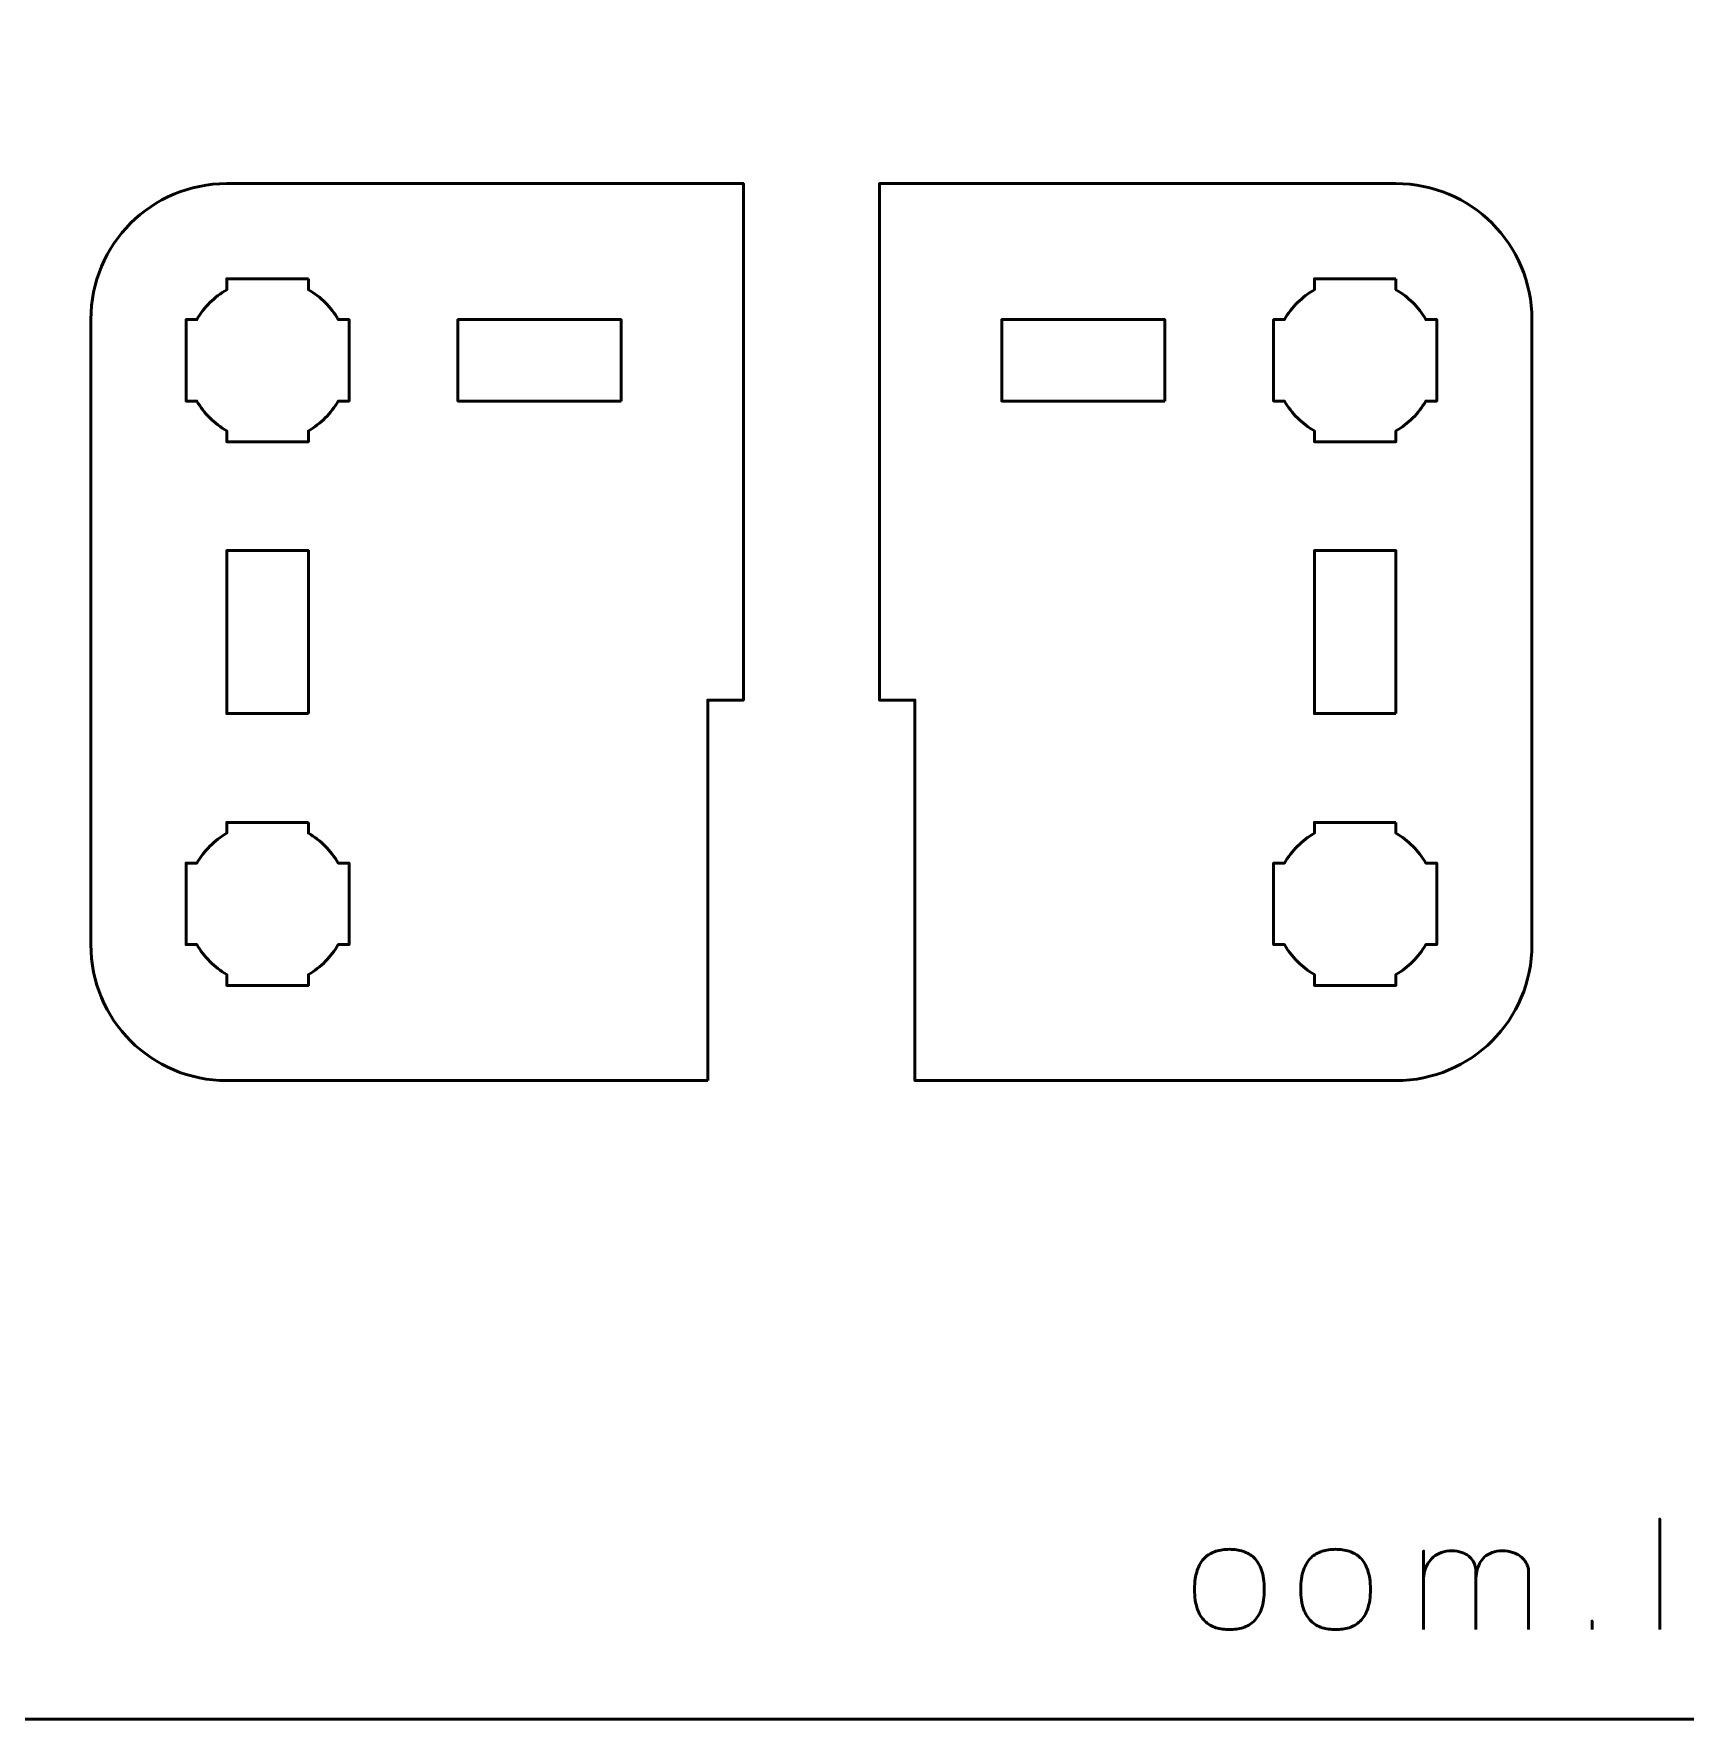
# Model space of a CAD drawing. Header units: centimetres. Extents: x -21 to 0, y -29.7 to 0.
# Drawn here: x -12.36 to -6.29, y -29.7 to -23.5 of the extents above; entities that cross this region are included whole.
import ezdxf

# ---------------------------------------------------------------- set-up
doc = ezdxf.new("R2010")
doc.units = ezdxf.units.CM
doc.header["$MEASUREMENT"] = 0
doc.layers.add('Layer 1', color=7, linetype='Continuous')

msp = doc.modelspace()

# ---------------------------------------------------------------- linework, layer by layer
at = {"layer": 'Layer 1', "color": 22, "lineweight": 53}
msp.add_open_spline([(-21.00003, -29.19995), (-21.00003, -29.19995), (-21.00003, -0.49992), (-21.00003, -0.49992), (-21.00003, -0.49992), (-21.00003, -0.22295), (-20.77694, 0.00004), (-20.49994, 0.00004), (-20.49994, 0.00004), (-20.49994, 0.00004), (-0.50008, 0.00004), (-0.50008, 0.00004), (-0.50008, 0.00004), (-0.22294, 0.00004), (0.00002, -0.22295), (0.00002, -0.49992), (0.00002, -0.49992), (0.00002, -0.49992), (0.00002, -29.19995), (0.00002, -29.19995), (0.00002, -29.19995), (0.00002, -29.47695), (-0.22294, -29.70004), (-0.50008, -29.70004), (-0.50008, -29.70004), (-0.50008, -29.70004), (-20.49994, -29.70004), (-20.49994, -29.70004), (-20.49994, -29.70004), (-20.77694, -29.70004), (-21.00003, -29.47695), (-21.00003, -29.19995)], degree=3, knots=[0, 0, 0, 0, 0.125, 0.125, 0.125, 0.125, 0.25, 0.25, 0.25, 0.25, 0.375, 0.375, 0.375, 0.375, 0.5, 0.5, 0.5, 0.5, 0.625, 0.625, 0.625, 0.625, 0.75, 0.75, 0.75, 0.75, 0.875, 0.875, 0.875, 0.875, 1, 1, 1, 1], dxfattribs=at)
at = {"layer": 'Layer 1', "color": 114, "lineweight": 53}
for points in [[(-9.88094, -27.3501), (-9.88094, -27.3501), (-11.64987, -27.3501), (-11.64987, -27.3501), (-11.64987, -27.3501), (-11.92701, -27.3501), (-12.14997, -27.12701), (-12.14997, -26.85001), (-12.14997, -26.85001), (-12.14997, -26.85001), (-12.14997, -24.55014), (-12.14997, -24.55014), (-12.14997, -24.55014), (-12.14997, -24.273), (-11.92701, -24.05004), (-11.64987, -24.05004), (-11.64987, -24.05004), (-11.64987, -24.05004), (-9.74994, -24.05004), (-9.74994, -24.05004), (-9.74994, -24.05004), (-9.74994, -24.05004), (-9.74994, -25.95007), (-9.74994, -25.95007), (-9.74994, -25.95007), (-9.74994, -25.95007), (-9.88094, -25.95007), (-9.88094, -25.95007), (-9.88094, -25.95007), (-9.88094, -25.95007), (-9.88094, -27.3501), (-9.88094, -27.3501)], [(-7.35, -27.3501), (-7.35, -27.3501), (-9.11894, -27.3501), (-9.11894, -27.3501), (-9.11894, -27.3501), (-9.11894, -27.3501), (-9.11894, -25.95007), (-9.11894, -25.95007), (-9.11894, -25.95007), (-9.11894, -25.95007), (-9.24994, -25.95007), (-9.24994, -25.95007), (-9.24994, -25.95007), (-9.24994, -25.95007), (-9.24994, -24.05004), (-9.24994, -24.05004), (-9.24994, -24.05004), (-9.24994, -24.05004), (-7.35, -24.05004), (-7.35, -24.05004), (-7.35, -24.05004), (-7.073, -24.05004), (-6.84991, -24.273), (-6.84991, -24.55014), (-6.84991, -24.55014), (-6.84991, -24.55014), (-6.84991, -26.85001), (-6.84991, -26.85001), (-6.84991, -26.85001), (-6.84991, -27.12701), (-7.073, -27.3501), (-7.35, -27.3501)]]:
    msp.add_open_spline(points, degree=3, knots=[0, 0, 0, 0, 0.125, 0.125, 0.125, 0.125, 0.25, 0.25, 0.25, 0.25, 0.375, 0.375, 0.375, 0.375, 0.5, 0.5, 0.5, 0.5, 0.625, 0.625, 0.625, 0.625, 0.75, 0.75, 0.75, 0.75, 0.875, 0.875, 0.875, 0.875, 1, 1, 1, 1], dxfattribs=at)
at = {"layer": 'Layer 1', "lineweight": 53}
for points, knots in [([(-11.34987, -24.4), (-11.34987, -24.4), (-11.34987, -24.44025), (-11.34987, -24.44025), (-11.34987, -24.44025), (-11.3044, -24.46657), (-11.26651, -24.5046), (-11.24005, -24.55007), (-11.24005, -24.55007), (-11.24005, -24.55007), (-11.19994, -24.55007), (-11.19994, -24.55007), (-11.19994, -24.55007), (-11.19994, -24.55007), (-11.19994, -24.7), (-11.19994, -24.7), (-11.19994, -24.7), (-11.19994, -24.7), (-11.19994, -24.85007), (-11.19994, -24.85007), (-11.19994, -24.85007), (-11.19994, -24.85007), (-11.24005, -24.85007), (-11.24005, -24.85007), (-11.24005, -24.85007), (-11.26651, -24.89555), (-11.3044, -24.93358), (-11.34987, -24.95989), (-11.34987, -24.95989), (-11.34987, -24.95989), (-11.34987, -25), (-11.34987, -25), (-11.34987, -25), (-11.34987, -25), (-11.49994, -25), (-11.49994, -25), (-11.49994, -25), (-11.49994, -25), (-11.64987, -25), (-11.64987, -25), (-11.64987, -25), (-11.64987, -25), (-11.64987, -24.95989), (-11.64987, -24.95989), (-11.64987, -24.95989), (-11.69549, -24.93358), (-11.73341, -24.89555), (-11.75973, -24.85007), (-11.75973, -24.85007), (-11.75973, -24.85007), (-11.79994, -24.85007), (-11.79994, -24.85007), (-11.79994, -24.85007), (-11.79994, -24.85007), (-11.79994, -24.7), (-11.79994, -24.7), (-11.79994, -24.7), (-11.79994, -24.7), (-11.79994, -24.55007), (-11.79994, -24.55007), (-11.79994, -24.55007), (-11.79994, -24.55007), (-11.75973, -24.55007), (-11.75973, -24.55007), (-11.75973, -24.55007), (-11.73341, -24.5046), (-11.69549, -24.46657), (-11.64987, -24.44025), (-11.64987, -24.44025), (-11.64987, -24.44025), (-11.64987, -24.4), (-11.64987, -24.4), (-11.64987, -24.4), (-11.64987, -24.4), (-11.49994, -24.4), (-11.49994, -24.4), (-11.49994, -24.4), (-11.49994, -24.4), (-11.34987, -24.4), (-11.34987, -24.4)], [0, 0, 0, 0, 0.05, 0.05, 0.05, 0.05, 0.1, 0.1, 0.1, 0.1, 0.15, 0.15, 0.15, 0.15, 0.2, 0.2, 0.2, 0.2, 0.25, 0.25, 0.25, 0.25, 0.3, 0.3, 0.3, 0.3, 0.35, 0.35, 0.35, 0.35, 0.4, 0.4, 0.4, 0.4, 0.45, 0.45, 0.45, 0.45, 0.5, 0.5, 0.5, 0.5, 0.55, 0.55, 0.55, 0.55, 0.6, 0.6, 0.6, 0.6, 0.65, 0.65, 0.65, 0.65, 0.7, 0.7, 0.7, 0.7, 0.75, 0.75, 0.75, 0.75, 0.8, 0.8, 0.8, 0.8, 0.85, 0.85, 0.85, 0.85, 0.9, 0.9, 0.9, 0.9, 0.95, 0.95, 0.95, 0.95, 1, 1, 1, 1]), ([(-7.35, -24.4), (-7.35, -24.4), (-7.35, -24.44025), (-7.35, -24.44025), (-7.35, -24.44025), (-7.30439, -24.46657), (-7.26647, -24.5046), (-7.24015, -24.55007), (-7.24015, -24.55007), (-7.24015, -24.55007), (-7.19993, -24.55007), (-7.19993, -24.55007), (-7.19993, -24.55007), (-7.19993, -24.55007), (-7.19993, -24.7), (-7.19993, -24.7), (-7.19993, -24.7), (-7.19993, -24.7), (-7.19993, -24.85007), (-7.19993, -24.85007), (-7.19993, -24.85007), (-7.19993, -24.85007), (-7.24015, -24.85007), (-7.24015, -24.85007), (-7.24015, -24.85007), (-7.26647, -24.89555), (-7.30439, -24.93358), (-7.35, -24.95989), (-7.35, -24.95989), (-7.35, -24.95989), (-7.35, -25), (-7.35, -25), (-7.35, -25), (-7.35, -25), (-7.49993, -25), (-7.49993, -25), (-7.49993, -25), (-7.49993, -25), (-7.65001, -25), (-7.65001, -25), (-7.65001, -25), (-7.65001, -25), (-7.65001, -24.95989), (-7.65001, -24.95989), (-7.65001, -24.95989), (-7.69548, -24.93358), (-7.73351, -24.89555), (-7.75983, -24.85007), (-7.75983, -24.85007), (-7.75983, -24.85007), (-7.79994, -24.85007), (-7.79994, -24.85007), (-7.79994, -24.85007), (-7.79994, -24.85007), (-7.79994, -24.7), (-7.79994, -24.7), (-7.79994, -24.7), (-7.79994, -24.7), (-7.79994, -24.55007), (-7.79994, -24.55007), (-7.79994, -24.55007), (-7.79994, -24.55007), (-7.75983, -24.55007), (-7.75983, -24.55007), (-7.75983, -24.55007), (-7.73351, -24.5046), (-7.69548, -24.46657), (-7.65001, -24.44025), (-7.65001, -24.44025), (-7.65001, -24.44025), (-7.65001, -24.4), (-7.65001, -24.4), (-7.65001, -24.4), (-7.65001, -24.4), (-7.49993, -24.4), (-7.49993, -24.4), (-7.49993, -24.4), (-7.49993, -24.4), (-7.35, -24.4), (-7.35, -24.4)], [0, 0, 0, 0, 0.05, 0.05, 0.05, 0.05, 0.1, 0.1, 0.1, 0.1, 0.15, 0.15, 0.15, 0.15, 0.2, 0.2, 0.2, 0.2, 0.25, 0.25, 0.25, 0.25, 0.3, 0.3, 0.3, 0.3, 0.35, 0.35, 0.35, 0.35, 0.4, 0.4, 0.4, 0.4, 0.45, 0.45, 0.45, 0.45, 0.5, 0.5, 0.5, 0.5, 0.55, 0.55, 0.55, 0.55, 0.6, 0.6, 0.6, 0.6, 0.65, 0.65, 0.65, 0.65, 0.7, 0.7, 0.7, 0.7, 0.75, 0.75, 0.75, 0.75, 0.8, 0.8, 0.8, 0.8, 0.85, 0.85, 0.85, 0.85, 0.9, 0.9, 0.9, 0.9, 0.95, 0.95, 0.95, 0.95, 1, 1, 1, 1]), ([(-10.19992, -24.85007), (-10.19992, -24.85007), (-10.79992, -24.85007), (-10.79992, -24.85007), (-10.79992, -24.85007), (-10.79992, -24.85007), (-10.79992, -24.55007), (-10.79992, -24.55007), (-10.79992, -24.55007), (-10.79992, -24.55007), (-10.19992, -24.55007), (-10.19992, -24.55007), (-10.19992, -24.55007), (-10.19992, -24.55007), (-10.19992, -24.85007), (-10.19992, -24.85007)], [0, 0, 0, 0, 0.25, 0.25, 0.25, 0.25, 0.5, 0.5, 0.5, 0.5, 0.75, 0.75, 0.75, 0.75, 1, 1, 1, 1]), ([(-8.19995, -24.85007), (-8.19995, -24.85007), (-8.79996, -24.85007), (-8.79996, -24.85007), (-8.79996, -24.85007), (-8.79996, -24.85007), (-8.79996, -24.55007), (-8.79996, -24.55007), (-8.79996, -24.55007), (-8.79996, -24.55007), (-8.19995, -24.55007), (-8.19995, -24.55007), (-8.19995, -24.55007), (-8.19995, -24.55007), (-8.19995, -24.85007), (-8.19995, -24.85007)], [0, 0, 0, 0, 0.25, 0.25, 0.25, 0.25, 0.5, 0.5, 0.5, 0.5, 0.75, 0.75, 0.75, 0.75, 1, 1, 1, 1]), ([(-11.34987, -26.00006), (-11.34987, -26.00006), (-11.64987, -26.00006), (-11.64987, -26.00006), (-11.64987, -26.00006), (-11.64987, -26.00006), (-11.64987, -25.40005), (-11.64987, -25.40005), (-11.64987, -25.40005), (-11.64987, -25.40005), (-11.34987, -25.40005), (-11.34987, -25.40005), (-11.34987, -25.40005), (-11.34987, -25.40005), (-11.34987, -26.00006), (-11.34987, -26.00006)], [0, 0, 0, 0, 0.25, 0.25, 0.25, 0.25, 0.5, 0.5, 0.5, 0.5, 0.75, 0.75, 0.75, 0.75, 1, 1, 1, 1]), ([(-7.35, -26.00006), (-7.35, -26.00006), (-7.65001, -26.00006), (-7.65001, -26.00006), (-7.65001, -26.00006), (-7.65001, -26.00006), (-7.65001, -25.40005), (-7.65001, -25.40005), (-7.65001, -25.40005), (-7.65001, -25.40005), (-7.35, -25.40005), (-7.35, -25.40005), (-7.35, -25.40005), (-7.35, -25.40005), (-7.35, -26.00006), (-7.35, -26.00006)], [0, 0, 0, 0, 0.25, 0.25, 0.25, 0.25, 0.5, 0.5, 0.5, 0.5, 0.75, 0.75, 0.75, 0.75, 1, 1, 1, 1]), ([(-11.34987, -26.40007), (-11.34987, -26.40007), (-11.34987, -26.44018), (-11.34987, -26.44018), (-11.34987, -26.44018), (-11.3044, -26.4665), (-11.26651, -26.50453), (-11.24005, -26.55), (-11.24005, -26.55), (-11.24005, -26.55), (-11.19994, -26.55), (-11.19994, -26.55), (-11.19994, -26.55), (-11.19994, -26.55), (-11.19994, -26.70007), (-11.19994, -26.70007), (-11.19994, -26.70007), (-11.19994, -26.70007), (-11.19994, -26.85001), (-11.19994, -26.85001), (-11.19994, -26.85001), (-11.19994, -26.85001), (-11.24005, -26.85001), (-11.24005, -26.85001), (-11.24005, -26.85001), (-11.26651, -26.89562), (-11.3044, -26.93354), (-11.34987, -26.95986), (-11.34987, -26.95986), (-11.34987, -26.95986), (-11.34987, -27.00008), (-11.34987, -27.00008), (-11.34987, -27.00008), (-11.34987, -27.00008), (-11.49994, -27.00008), (-11.49994, -27.00008), (-11.49994, -27.00008), (-11.49994, -27.00008), (-11.64987, -27.00008), (-11.64987, -27.00008), (-11.64987, -27.00008), (-11.64987, -27.00008), (-11.64987, -26.95986), (-11.64987, -26.95986), (-11.64987, -26.95986), (-11.69549, -26.93354), (-11.73341, -26.89562), (-11.75973, -26.85001), (-11.75973, -26.85001), (-11.75973, -26.85001), (-11.79994, -26.85001), (-11.79994, -26.85001), (-11.79994, -26.85001), (-11.79994, -26.85001), (-11.79994, -26.70007), (-11.79994, -26.70007), (-11.79994, -26.70007), (-11.79994, -26.70007), (-11.79994, -26.55), (-11.79994, -26.55), (-11.79994, -26.55), (-11.79994, -26.55), (-11.75973, -26.55), (-11.75973, -26.55), (-11.75973, -26.55), (-11.73341, -26.50453), (-11.69549, -26.4665), (-11.64987, -26.44018), (-11.64987, -26.44018), (-11.64987, -26.44018), (-11.64987, -26.40007), (-11.64987, -26.40007), (-11.64987, -26.40007), (-11.64987, -26.40007), (-11.49994, -26.40007), (-11.49994, -26.40007), (-11.49994, -26.40007), (-11.49994, -26.40007), (-11.34987, -26.40007), (-11.34987, -26.40007)], [0, 0, 0, 0, 0.05, 0.05, 0.05, 0.05, 0.1, 0.1, 0.1, 0.1, 0.15, 0.15, 0.15, 0.15, 0.2, 0.2, 0.2, 0.2, 0.25, 0.25, 0.25, 0.25, 0.3, 0.3, 0.3, 0.3, 0.35, 0.35, 0.35, 0.35, 0.4, 0.4, 0.4, 0.4, 0.45, 0.45, 0.45, 0.45, 0.5, 0.5, 0.5, 0.5, 0.55, 0.55, 0.55, 0.55, 0.6, 0.6, 0.6, 0.6, 0.65, 0.65, 0.65, 0.65, 0.7, 0.7, 0.7, 0.7, 0.75, 0.75, 0.75, 0.75, 0.8, 0.8, 0.8, 0.8, 0.85, 0.85, 0.85, 0.85, 0.9, 0.9, 0.9, 0.9, 0.95, 0.95, 0.95, 0.95, 1, 1, 1, 1]), ([(-7.35, -26.40007), (-7.35, -26.40007), (-7.35, -26.44018), (-7.35, -26.44018), (-7.35, -26.44018), (-7.30439, -26.4665), (-7.26647, -26.50453), (-7.24015, -26.55), (-7.24015, -26.55), (-7.24015, -26.55), (-7.19993, -26.55), (-7.19993, -26.55), (-7.19993, -26.55), (-7.19993, -26.55), (-7.19993, -26.70007), (-7.19993, -26.70007), (-7.19993, -26.70007), (-7.19993, -26.70007), (-7.19993, -26.85001), (-7.19993, -26.85001), (-7.19993, -26.85001), (-7.19993, -26.85001), (-7.24015, -26.85001), (-7.24015, -26.85001), (-7.24015, -26.85001), (-7.26647, -26.89562), (-7.30439, -26.93354), (-7.35, -26.95986), (-7.35, -26.95986), (-7.35, -26.95986), (-7.35, -27.00008), (-7.35, -27.00008), (-7.35, -27.00008), (-7.35, -27.00008), (-7.49993, -27.00008), (-7.49993, -27.00008), (-7.49993, -27.00008), (-7.49993, -27.00008), (-7.65001, -27.00008), (-7.65001, -27.00008), (-7.65001, -27.00008), (-7.65001, -27.00008), (-7.65001, -26.95986), (-7.65001, -26.95986), (-7.65001, -26.95986), (-7.69548, -26.93354), (-7.73351, -26.89562), (-7.75983, -26.85001), (-7.75983, -26.85001), (-7.75983, -26.85001), (-7.79994, -26.85001), (-7.79994, -26.85001), (-7.79994, -26.85001), (-7.79994, -26.85001), (-7.79994, -26.70007), (-7.79994, -26.70007), (-7.79994, -26.70007), (-7.79994, -26.70007), (-7.79994, -26.55), (-7.79994, -26.55), (-7.79994, -26.55), (-7.79994, -26.55), (-7.75983, -26.55), (-7.75983, -26.55), (-7.75983, -26.55), (-7.73351, -26.50453), (-7.69548, -26.4665), (-7.65001, -26.44018), (-7.65001, -26.44018), (-7.65001, -26.44018), (-7.65001, -26.40007), (-7.65001, -26.40007), (-7.65001, -26.40007), (-7.65001, -26.40007), (-7.49993, -26.40007), (-7.49993, -26.40007), (-7.49993, -26.40007), (-7.49993, -26.40007), (-7.35, -26.40007), (-7.35, -26.40007)], [0, 0, 0, 0, 0.05, 0.05, 0.05, 0.05, 0.1, 0.1, 0.1, 0.1, 0.15, 0.15, 0.15, 0.15, 0.2, 0.2, 0.2, 0.2, 0.25, 0.25, 0.25, 0.25, 0.3, 0.3, 0.3, 0.3, 0.35, 0.35, 0.35, 0.35, 0.4, 0.4, 0.4, 0.4, 0.45, 0.45, 0.45, 0.45, 0.5, 0.5, 0.5, 0.5, 0.55, 0.55, 0.55, 0.55, 0.6, 0.6, 0.6, 0.6, 0.65, 0.65, 0.65, 0.65, 0.7, 0.7, 0.7, 0.7, 0.75, 0.75, 0.75, 0.75, 0.8, 0.8, 0.8, 0.8, 0.85, 0.85, 0.85, 0.85, 0.9, 0.9, 0.9, 0.9, 0.95, 0.95, 0.95, 0.95, 1, 1, 1, 1])]:
    msp.add_open_spline(points, degree=3, knots=knots, dxfattribs=at)
at = {"layer": 'Layer 1', "color": 30, "lineweight": 53}
for points, knots in [([(-6.37978, -29.36992), (-6.37978, -29.36992), (-6.37978, -28.96296), (-6.37978, -28.96296), (-6.37978, -28.96296), (-6.37978, -28.96296), (-6.37978, -29.36992), (-6.37978, -29.36992)], [0, 0, 0, 0, 0.5, 0.5, 0.5, 0.5, 1, 1, 1, 1]), ([(-7.96247, -29.36992), (-7.94469, -29.37001), (-7.92814, -29.36776), (-7.91271, -29.36296), (-7.91271, -29.36296), (-7.89728, -29.35816), (-7.88364, -29.35016), (-7.87197, -29.33897), (-7.87197, -29.33897), (-7.86021, -29.32778), (-7.85109, -29.31263), (-7.84441, -29.29344), (-7.84441, -29.29344), (-7.83783, -29.27434), (-7.83444, -29.25054), (-7.83434, -29.22204), (-7.83434, -29.22204), (-7.83444, -29.19363), (-7.83783, -29.16992), (-7.84441, -29.15092), (-7.84441, -29.15092), (-7.85109, -29.13191), (-7.86021, -29.11677), (-7.87197, -29.10557), (-7.87197, -29.10557), (-7.88364, -29.09447), (-7.89728, -29.08648), (-7.91271, -29.08168), (-7.91271, -29.08168), (-7.92814, -29.07688), (-7.94469, -29.07462), (-7.96247, -29.07472), (-7.96247, -29.07472), (-7.98006, -29.07462), (-7.99662, -29.07688), (-8.01205, -29.08168), (-8.01205, -29.08168), (-8.02748, -29.08648), (-8.04102, -29.09447), (-8.05278, -29.10557), (-8.05278, -29.10557), (-8.06454, -29.11677), (-8.07376, -29.13191), (-8.08044, -29.15092), (-8.08044, -29.15092), (-8.08712, -29.16992), (-8.09051, -29.19363), (-8.0906, -29.22204), (-8.0906, -29.22204), (-8.09051, -29.25054), (-8.08712, -29.27434), (-8.08044, -29.29344), (-8.08044, -29.29344), (-8.07376, -29.31263), (-8.06454, -29.32778), (-8.05278, -29.33897), (-8.05278, -29.33897), (-8.04102, -29.35016), (-8.02748, -29.35816), (-8.01205, -29.36296), (-8.01205, -29.36296), (-7.99662, -29.36776), (-7.98006, -29.37001), (-7.96247, -29.36992)], [0, 0, 0, 0, 0.0625, 0.0625, 0.0625, 0.0625, 0.125, 0.125, 0.125, 0.125, 0.1875, 0.1875, 0.1875, 0.1875, 0.25, 0.25, 0.25, 0.25, 0.3125, 0.3125, 0.3125, 0.3125, 0.375, 0.375, 0.375, 0.375, 0.4375, 0.4375, 0.4375, 0.4375, 0.5, 0.5, 0.5, 0.5, 0.5625, 0.5625, 0.5625, 0.5625, 0.625, 0.625, 0.625, 0.625, 0.6875, 0.6875, 0.6875, 0.6875, 0.75, 0.75, 0.75, 0.75, 0.8125, 0.8125, 0.8125, 0.8125, 0.875, 0.875, 0.875, 0.875, 0.9375, 0.9375, 0.9375, 0.9375, 1, 1, 1, 1]), ([(-7.96247, -29.36992), (-7.94469, -29.37001), (-7.92814, -29.36776), (-7.91271, -29.36296), (-7.91271, -29.36296), (-7.89728, -29.35816), (-7.88364, -29.35016), (-7.87197, -29.33897), (-7.87197, -29.33897), (-7.86021, -29.32778), (-7.85109, -29.31263), (-7.84441, -29.29344), (-7.84441, -29.29344), (-7.83783, -29.27434), (-7.83444, -29.25054), (-7.83434, -29.22204), (-7.83434, -29.22204), (-7.83444, -29.19363), (-7.83783, -29.16992), (-7.84441, -29.15092), (-7.84441, -29.15092), (-7.85109, -29.13191), (-7.86021, -29.11677), (-7.87197, -29.10557), (-7.87197, -29.10557), (-7.88364, -29.09447), (-7.89728, -29.08648), (-7.91271, -29.08168), (-7.91271, -29.08168), (-7.92814, -29.07688), (-7.94469, -29.07462), (-7.96247, -29.07472), (-7.96247, -29.07472), (-7.98006, -29.07462), (-7.99662, -29.07688), (-8.01205, -29.08168), (-8.01205, -29.08168), (-8.02748, -29.08648), (-8.04102, -29.09447), (-8.05278, -29.10557), (-8.05278, -29.10557), (-8.06454, -29.11677), (-8.07376, -29.13191), (-8.08044, -29.15092), (-8.08044, -29.15092), (-8.08712, -29.16992), (-8.09051, -29.19363), (-8.0906, -29.22204), (-8.0906, -29.22204), (-8.09051, -29.25054), (-8.08712, -29.27434), (-8.08044, -29.29344), (-8.08044, -29.29344), (-8.07376, -29.31263), (-8.06454, -29.32778), (-8.05278, -29.33897), (-8.05278, -29.33897), (-8.04102, -29.35016), (-8.02748, -29.35816), (-8.01205, -29.36296), (-8.01205, -29.36296), (-7.99662, -29.36776), (-7.98006, -29.37001), (-7.96247, -29.36992)], [0, 0, 0, 0, 0.0625, 0.0625, 0.0625, 0.0625, 0.125, 0.125, 0.125, 0.125, 0.1875, 0.1875, 0.1875, 0.1875, 0.25, 0.25, 0.25, 0.25, 0.3125, 0.3125, 0.3125, 0.3125, 0.375, 0.375, 0.375, 0.375, 0.4375, 0.4375, 0.4375, 0.4375, 0.5, 0.5, 0.5, 0.5, 0.5625, 0.5625, 0.5625, 0.5625, 0.625, 0.625, 0.625, 0.625, 0.6875, 0.6875, 0.6875, 0.6875, 0.75, 0.75, 0.75, 0.75, 0.8125, 0.8125, 0.8125, 0.8125, 0.875, 0.875, 0.875, 0.875, 0.9375, 0.9375, 0.9375, 0.9375, 1, 1, 1, 1]), ([(-7.57188, -29.36992), (-7.5541, -29.37001), (-7.53755, -29.36776), (-7.52212, -29.36296), (-7.52212, -29.36296), (-7.50669, -29.35816), (-7.49305, -29.35016), (-7.48138, -29.33897), (-7.48138, -29.33897), (-7.46962, -29.32778), (-7.4605, -29.31263), (-7.45382, -29.29344), (-7.45382, -29.29344), (-7.44724, -29.27434), (-7.44385, -29.25054), (-7.44375, -29.22204), (-7.44375, -29.22204), (-7.44385, -29.19363), (-7.44724, -29.16992), (-7.45382, -29.15092), (-7.45382, -29.15092), (-7.4605, -29.13191), (-7.46962, -29.11677), (-7.48138, -29.10557), (-7.48138, -29.10557), (-7.49305, -29.09447), (-7.50669, -29.08648), (-7.52212, -29.08168), (-7.52212, -29.08168), (-7.53755, -29.07688), (-7.5541, -29.07462), (-7.57188, -29.07472), (-7.57188, -29.07472), (-7.58947, -29.07462), (-7.60603, -29.07688), (-7.62146, -29.08168), (-7.62146, -29.08168), (-7.63689, -29.08648), (-7.65043, -29.09447), (-7.66219, -29.10557), (-7.66219, -29.10557), (-7.67395, -29.11677), (-7.68317, -29.13191), (-7.68985, -29.15092), (-7.68985, -29.15092), (-7.69653, -29.16992), (-7.69992, -29.19363), (-7.70001, -29.22204), (-7.70001, -29.22204), (-7.69992, -29.25054), (-7.69653, -29.27434), (-7.68985, -29.29344), (-7.68985, -29.29344), (-7.68317, -29.31263), (-7.67395, -29.32778), (-7.66219, -29.33897), (-7.66219, -29.33897), (-7.65043, -29.35016), (-7.63689, -29.35816), (-7.62146, -29.36296), (-7.62146, -29.36296), (-7.60603, -29.36776), (-7.58947, -29.37001), (-7.57188, -29.36992)], [0, 0, 0, 0, 0.0625, 0.0625, 0.0625, 0.0625, 0.125, 0.125, 0.125, 0.125, 0.1875, 0.1875, 0.1875, 0.1875, 0.25, 0.25, 0.25, 0.25, 0.3125, 0.3125, 0.3125, 0.3125, 0.375, 0.375, 0.375, 0.375, 0.4375, 0.4375, 0.4375, 0.4375, 0.5, 0.5, 0.5, 0.5, 0.5625, 0.5625, 0.5625, 0.5625, 0.625, 0.625, 0.625, 0.625, 0.6875, 0.6875, 0.6875, 0.6875, 0.75, 0.75, 0.75, 0.75, 0.8125, 0.8125, 0.8125, 0.8125, 0.875, 0.875, 0.875, 0.875, 0.9375, 0.9375, 0.9375, 0.9375, 1, 1, 1, 1]), ([(-7.57188, -29.36992), (-7.5541, -29.37001), (-7.53755, -29.36776), (-7.52212, -29.36296), (-7.52212, -29.36296), (-7.50669, -29.35816), (-7.49305, -29.35016), (-7.48138, -29.33897), (-7.48138, -29.33897), (-7.46962, -29.32778), (-7.4605, -29.31263), (-7.45382, -29.29344), (-7.45382, -29.29344), (-7.44724, -29.27434), (-7.44385, -29.25054), (-7.44375, -29.22204), (-7.44375, -29.22204), (-7.44385, -29.19363), (-7.44724, -29.16992), (-7.45382, -29.15092), (-7.45382, -29.15092), (-7.4605, -29.13191), (-7.46962, -29.11677), (-7.48138, -29.10557), (-7.48138, -29.10557), (-7.49305, -29.09447), (-7.50669, -29.08648), (-7.52212, -29.08168), (-7.52212, -29.08168), (-7.53755, -29.07688), (-7.5541, -29.07462), (-7.57188, -29.07472), (-7.57188, -29.07472), (-7.58947, -29.07462), (-7.60603, -29.07688), (-7.62146, -29.08168), (-7.62146, -29.08168), (-7.63689, -29.08648), (-7.65043, -29.09447), (-7.66219, -29.10557), (-7.66219, -29.10557), (-7.67395, -29.11677), (-7.68317, -29.13191), (-7.68985, -29.15092), (-7.68985, -29.15092), (-7.69653, -29.16992), (-7.69992, -29.19363), (-7.70001, -29.22204), (-7.70001, -29.22204), (-7.69992, -29.25054), (-7.69653, -29.27434), (-7.68985, -29.29344), (-7.68985, -29.29344), (-7.68317, -29.31263), (-7.67395, -29.32778), (-7.66219, -29.33897), (-7.66219, -29.33897), (-7.65043, -29.35016), (-7.63689, -29.35816), (-7.62146, -29.36296), (-7.62146, -29.36296), (-7.60603, -29.36776), (-7.58947, -29.37001), (-7.57188, -29.36992)], [0, 0, 0, 0, 0.0625, 0.0625, 0.0625, 0.0625, 0.125, 0.125, 0.125, 0.125, 0.1875, 0.1875, 0.1875, 0.1875, 0.25, 0.25, 0.25, 0.25, 0.3125, 0.3125, 0.3125, 0.3125, 0.375, 0.375, 0.375, 0.375, 0.4375, 0.4375, 0.4375, 0.4375, 0.5, 0.5, 0.5, 0.5, 0.5625, 0.5625, 0.5625, 0.5625, 0.625, 0.625, 0.625, 0.625, 0.6875, 0.6875, 0.6875, 0.6875, 0.75, 0.75, 0.75, 0.75, 0.8125, 0.8125, 0.8125, 0.8125, 0.875, 0.875, 0.875, 0.875, 0.9375, 0.9375, 0.9375, 0.9375, 1, 1, 1, 1]), ([(-7.05599, -29.36992), (-7.05599, -29.36983), (-7.05599, -29.3671), (-7.05599, -29.36174), (-7.05599, -29.36174), (-7.05599, -29.35647), (-7.05599, -29.34922), (-7.05599, -29.3401), (-7.05599, -29.3401), (-7.05599, -29.33088), (-7.05599, -29.32053), (-7.05599, -29.30887), (-7.05599, -29.30887), (-7.05599, -29.2973), (-7.05599, -29.28516), (-7.05599, -29.27237), (-7.05599, -29.27237), (-7.05599, -29.25967), (-7.05599, -29.24715), (-7.05599, -29.23474), (-7.05599, -29.23474), (-7.05599, -29.22232), (-7.05599, -29.21065), (-7.05599, -29.19993), (-7.05599, -29.19993), (-7.05599, -29.18911), (-7.05599, -29.17989), (-7.05599, -29.17208), (-7.05599, -29.17208), (-7.05599, -29.16437), (-7.05599, -29.15882), (-7.05599, -29.15543), (-7.05599, -29.15543), (-7.05589, -29.15016), (-7.05674, -29.14424), (-7.05834, -29.13775), (-7.05834, -29.13775), (-7.05994, -29.13116), (-7.06267, -29.12458), (-7.06652, -29.11799), (-7.06652, -29.11799), (-7.07038, -29.11131), (-7.07574, -29.1052), (-7.08242, -29.09955), (-7.08242, -29.09955), (-7.08919, -29.09391), (-7.09766, -29.08939), (-7.10782, -29.08591), (-7.10782, -29.08591), (-7.11808, -29.08243), (-7.1303, -29.08055), (-7.1446, -29.08036), (-7.1446, -29.08036), (-7.1589, -29.08036), (-7.1717, -29.08234), (-7.18289, -29.08629), (-7.18289, -29.08629), (-7.19418, -29.09033), (-7.20387, -29.09588), (-7.21215, -29.10294), (-7.21215, -29.10294), (-7.22033, -29.11), (-7.2272, -29.11809), (-7.23256, -29.1273), (-7.23256, -29.1273), (-7.23792, -29.13643), (-7.24188, -29.14612), (-7.24451, -29.15647), (-7.24451, -29.15647), (-7.24714, -29.16672), (-7.24846, -29.17716), (-7.24846, -29.18761), (-7.24846, -29.18761), (-7.24846, -29.17716), (-7.24714, -29.16672), (-7.24451, -29.15647), (-7.24451, -29.15647), (-7.24188, -29.14612), (-7.23792, -29.13643), (-7.23256, -29.1273), (-7.23256, -29.1273), (-7.2272, -29.11809), (-7.22033, -29.11), (-7.21215, -29.10294), (-7.21215, -29.10294), (-7.20387, -29.09588), (-7.19418, -29.09033), (-7.18289, -29.08629), (-7.18289, -29.08629), (-7.1717, -29.08234), (-7.1589, -29.08036), (-7.1446, -29.08036), (-7.1446, -29.08036), (-7.1303, -29.08055), (-7.11808, -29.08243), (-7.10782, -29.08591), (-7.10782, -29.08591), (-7.09766, -29.08939), (-7.08919, -29.09391), (-7.08242, -29.09955), (-7.08242, -29.09955), (-7.07574, -29.1052), (-7.07038, -29.11131), (-7.06652, -29.11799), (-7.06652, -29.11799), (-7.06267, -29.12458), (-7.05994, -29.13116), (-7.05834, -29.13775), (-7.05834, -29.13775), (-7.05674, -29.14424), (-7.05589, -29.15016), (-7.05599, -29.15543), (-7.05599, -29.15543), (-7.05599, -29.15882), (-7.05599, -29.16437), (-7.05599, -29.17208), (-7.05599, -29.17208), (-7.05599, -29.17989), (-7.05599, -29.18911), (-7.05599, -29.19993), (-7.05599, -29.19993), (-7.05599, -29.21065), (-7.05599, -29.22232), (-7.05599, -29.23474), (-7.05599, -29.23474), (-7.05599, -29.24715), (-7.05599, -29.25967), (-7.05599, -29.27237), (-7.05599, -29.27237), (-7.05599, -29.28516), (-7.05599, -29.2973), (-7.05599, -29.30887), (-7.05599, -29.30887), (-7.05599, -29.32053), (-7.05599, -29.33088), (-7.05599, -29.3401), (-7.05599, -29.3401), (-7.05599, -29.34922), (-7.05599, -29.35647), (-7.05599, -29.36174), (-7.05599, -29.36174), (-7.05599, -29.3671), (-7.05599, -29.36983), (-7.05599, -29.36992)], [0, 0, 0, 0, 0.0277778, 0.0277778, 0.0277778, 0.0277778, 0.0555556, 0.0555556, 0.0555556, 0.0555556, 0.0833333, 0.0833333, 0.0833333, 0.0833333, 0.1111111, 0.1111111, 0.1111111, 0.1111111, 0.1388889, 0.1388889, 0.1388889, 0.1388889, 0.1666667, 0.1666667, 0.1666667, 0.1666667, 0.1944444, 0.1944444, 0.1944444, 0.1944444, 0.2222222, 0.2222222, 0.2222222, 0.2222222, 0.25, 0.25, 0.25, 0.25, 0.2777778, 0.2777778, 0.2777778, 0.2777778, 0.3055556, 0.3055556, 0.3055556, 0.3055556, 0.3333333, 0.3333333, 0.3333333, 0.3333333, 0.3611111, 0.3611111, 0.3611111, 0.3611111, 0.3888889, 0.3888889, 0.3888889, 0.3888889, 0.4166667, 0.4166667, 0.4166667, 0.4166667, 0.4444444, 0.4444444, 0.4444444, 0.4444444, 0.4722222, 0.4722222, 0.4722222, 0.4722222, 0.5, 0.5, 0.5, 0.5, 0.5277778, 0.5277778, 0.5277778, 0.5277778, 0.5555556, 0.5555556, 0.5555556, 0.5555556, 0.5833333, 0.5833333, 0.5833333, 0.5833333, 0.6111111, 0.6111111, 0.6111111, 0.6111111, 0.6388889, 0.6388889, 0.6388889, 0.6388889, 0.6666667, 0.6666667, 0.6666667, 0.6666667, 0.6944444, 0.6944444, 0.6944444, 0.6944444, 0.7222222, 0.7222222, 0.7222222, 0.7222222, 0.75, 0.75, 0.75, 0.75, 0.7777778, 0.7777778, 0.7777778, 0.7777778, 0.8055556, 0.8055556, 0.8055556, 0.8055556, 0.8333333, 0.8333333, 0.8333333, 0.8333333, 0.8611111, 0.8611111, 0.8611111, 0.8611111, 0.8888889, 0.8888889, 0.8888889, 0.8888889, 0.9166667, 0.9166667, 0.9166667, 0.9166667, 0.9444444, 0.9444444, 0.9444444, 0.9444444, 0.9722222, 0.9722222, 0.9722222, 0.9722222, 1, 1, 1, 1]), ([(-7.24846, -29.36992), (-7.24846, -29.36992), (-7.24846, -29.08036), (-7.24846, -29.08036), (-7.24846, -29.08036), (-7.24846, -29.08036), (-7.24846, -29.36992), (-7.24846, -29.36992)], [0, 0, 0, 0, 0.5, 0.5, 0.5, 0.5, 1, 1, 1, 1]), ([(-6.86182, -29.36992), (-6.86182, -29.36983), (-6.86182, -29.3671), (-6.86182, -29.36174), (-6.86182, -29.36174), (-6.86182, -29.35647), (-6.86182, -29.34922), (-6.86182, -29.3401), (-6.86182, -29.3401), (-6.86182, -29.33088), (-6.86182, -29.32053), (-6.86182, -29.30887), (-6.86182, -29.30887), (-6.86182, -29.2973), (-6.86182, -29.28516), (-6.86182, -29.27237), (-6.86182, -29.27237), (-6.86182, -29.25967), (-6.86182, -29.24715), (-6.86182, -29.23474), (-6.86182, -29.23474), (-6.86182, -29.22232), (-6.86182, -29.21065), (-6.86182, -29.19993), (-6.86182, -29.19993), (-6.86182, -29.18911), (-6.86182, -29.17989), (-6.86182, -29.17208), (-6.86182, -29.17208), (-6.86182, -29.16437), (-6.86182, -29.15882), (-6.86182, -29.15543), (-6.86182, -29.15543), (-6.86182, -29.15016), (-6.86285, -29.14424), (-6.86502, -29.13775), (-6.86502, -29.13775), (-6.86709, -29.13116), (-6.87047, -29.12458), (-6.87518, -29.11799), (-6.87518, -29.11799), (-6.87979, -29.11131), (-6.8859, -29.1052), (-6.89343, -29.09955), (-6.89343, -29.09955), (-6.90095, -29.09391), (-6.91008, -29.08939), (-6.9208, -29.08591), (-6.9208, -29.08591), (-6.93153, -29.08243), (-6.94404, -29.08055), (-6.95834, -29.08036), (-6.95834, -29.08036), (-6.97264, -29.08036), (-6.98524, -29.08234), (-6.99606, -29.08629), (-6.99606, -29.08629), (-7.00679, -29.09033), (-7.01601, -29.09588), (-7.02372, -29.10294), (-7.02372, -29.10294), (-7.03134, -29.11), (-7.03745, -29.11809), (-7.04225, -29.1273), (-7.04225, -29.1273), (-7.04705, -29.13643), (-7.05053, -29.14612), (-7.05269, -29.15647), (-7.05269, -29.15647), (-7.05495, -29.16672), (-7.05599, -29.17716), (-7.05599, -29.18761), (-7.05599, -29.18761), (-7.05599, -29.17716), (-7.05495, -29.16672), (-7.05269, -29.15647), (-7.05269, -29.15647), (-7.05053, -29.14612), (-7.04705, -29.13643), (-7.04225, -29.1273), (-7.04225, -29.1273), (-7.03745, -29.11809), (-7.03134, -29.11), (-7.02372, -29.10294), (-7.02372, -29.10294), (-7.01601, -29.09588), (-7.00679, -29.09033), (-6.99606, -29.08629), (-6.99606, -29.08629), (-6.98524, -29.08234), (-6.97264, -29.08036), (-6.95834, -29.08036), (-6.95834, -29.08036), (-6.94404, -29.08055), (-6.93153, -29.08243), (-6.9208, -29.08591), (-6.9208, -29.08591), (-6.91008, -29.08939), (-6.90095, -29.09391), (-6.89343, -29.09955), (-6.89343, -29.09955), (-6.8859, -29.1052), (-6.87979, -29.11131), (-6.87518, -29.11799), (-6.87518, -29.11799), (-6.87047, -29.12458), (-6.86709, -29.13116), (-6.86502, -29.13775), (-6.86502, -29.13775), (-6.86285, -29.14424), (-6.86182, -29.15016), (-6.86182, -29.15543), (-6.86182, -29.15543), (-6.86182, -29.15882), (-6.86182, -29.16437), (-6.86182, -29.17208), (-6.86182, -29.17208), (-6.86182, -29.17989), (-6.86182, -29.18911), (-6.86182, -29.19993), (-6.86182, -29.19993), (-6.86182, -29.21065), (-6.86182, -29.22232), (-6.86182, -29.23474), (-6.86182, -29.23474), (-6.86182, -29.24715), (-6.86182, -29.25967), (-6.86182, -29.27237), (-6.86182, -29.27237), (-6.86182, -29.28516), (-6.86182, -29.2973), (-6.86182, -29.30887), (-6.86182, -29.30887), (-6.86182, -29.32053), (-6.86182, -29.33088), (-6.86182, -29.3401), (-6.86182, -29.3401), (-6.86182, -29.34922), (-6.86182, -29.35647), (-6.86182, -29.36174), (-6.86182, -29.36174), (-6.86182, -29.3671), (-6.86182, -29.36983), (-6.86182, -29.36992)], [0, 0, 0, 0, 0.0277778, 0.0277778, 0.0277778, 0.0277778, 0.0555556, 0.0555556, 0.0555556, 0.0555556, 0.0833333, 0.0833333, 0.0833333, 0.0833333, 0.1111111, 0.1111111, 0.1111111, 0.1111111, 0.1388889, 0.1388889, 0.1388889, 0.1388889, 0.1666667, 0.1666667, 0.1666667, 0.1666667, 0.1944444, 0.1944444, 0.1944444, 0.1944444, 0.2222222, 0.2222222, 0.2222222, 0.2222222, 0.25, 0.25, 0.25, 0.25, 0.2777778, 0.2777778, 0.2777778, 0.2777778, 0.3055556, 0.3055556, 0.3055556, 0.3055556, 0.3333333, 0.3333333, 0.3333333, 0.3333333, 0.3611111, 0.3611111, 0.3611111, 0.3611111, 0.3888889, 0.3888889, 0.3888889, 0.3888889, 0.4166667, 0.4166667, 0.4166667, 0.4166667, 0.4444444, 0.4444444, 0.4444444, 0.4444444, 0.4722222, 0.4722222, 0.4722222, 0.4722222, 0.5, 0.5, 0.5, 0.5, 0.5277778, 0.5277778, 0.5277778, 0.5277778, 0.5555556, 0.5555556, 0.5555556, 0.5555556, 0.5833333, 0.5833333, 0.5833333, 0.5833333, 0.6111111, 0.6111111, 0.6111111, 0.6111111, 0.6388889, 0.6388889, 0.6388889, 0.6388889, 0.6666667, 0.6666667, 0.6666667, 0.6666667, 0.6944444, 0.6944444, 0.6944444, 0.6944444, 0.7222222, 0.7222222, 0.7222222, 0.7222222, 0.75, 0.75, 0.75, 0.75, 0.7777778, 0.7777778, 0.7777778, 0.7777778, 0.8055556, 0.8055556, 0.8055556, 0.8055556, 0.8333333, 0.8333333, 0.8333333, 0.8333333, 0.8611111, 0.8611111, 0.8611111, 0.8611111, 0.8888889, 0.8888889, 0.8888889, 0.8888889, 0.9166667, 0.9166667, 0.9166667, 0.9166667, 0.9444444, 0.9444444, 0.9444444, 0.9444444, 0.9722222, 0.9722222, 0.9722222, 0.9722222, 1, 1, 1, 1]), ([(-6.6287, -29.36992), (-6.6287, -29.36992), (-6.6287, -29.33888), (-6.6287, -29.33888), (-6.6287, -29.33888), (-6.6287, -29.33888), (-6.6287, -29.36992), (-6.6287, -29.36992)], [0, 0, 0, 0, 0.5, 0.5, 0.5, 0.5, 1, 1, 1, 1])]:
    msp.add_open_spline(points, degree=3, knots=knots, dxfattribs=at)

doc.saveas('drawing.dxf')
